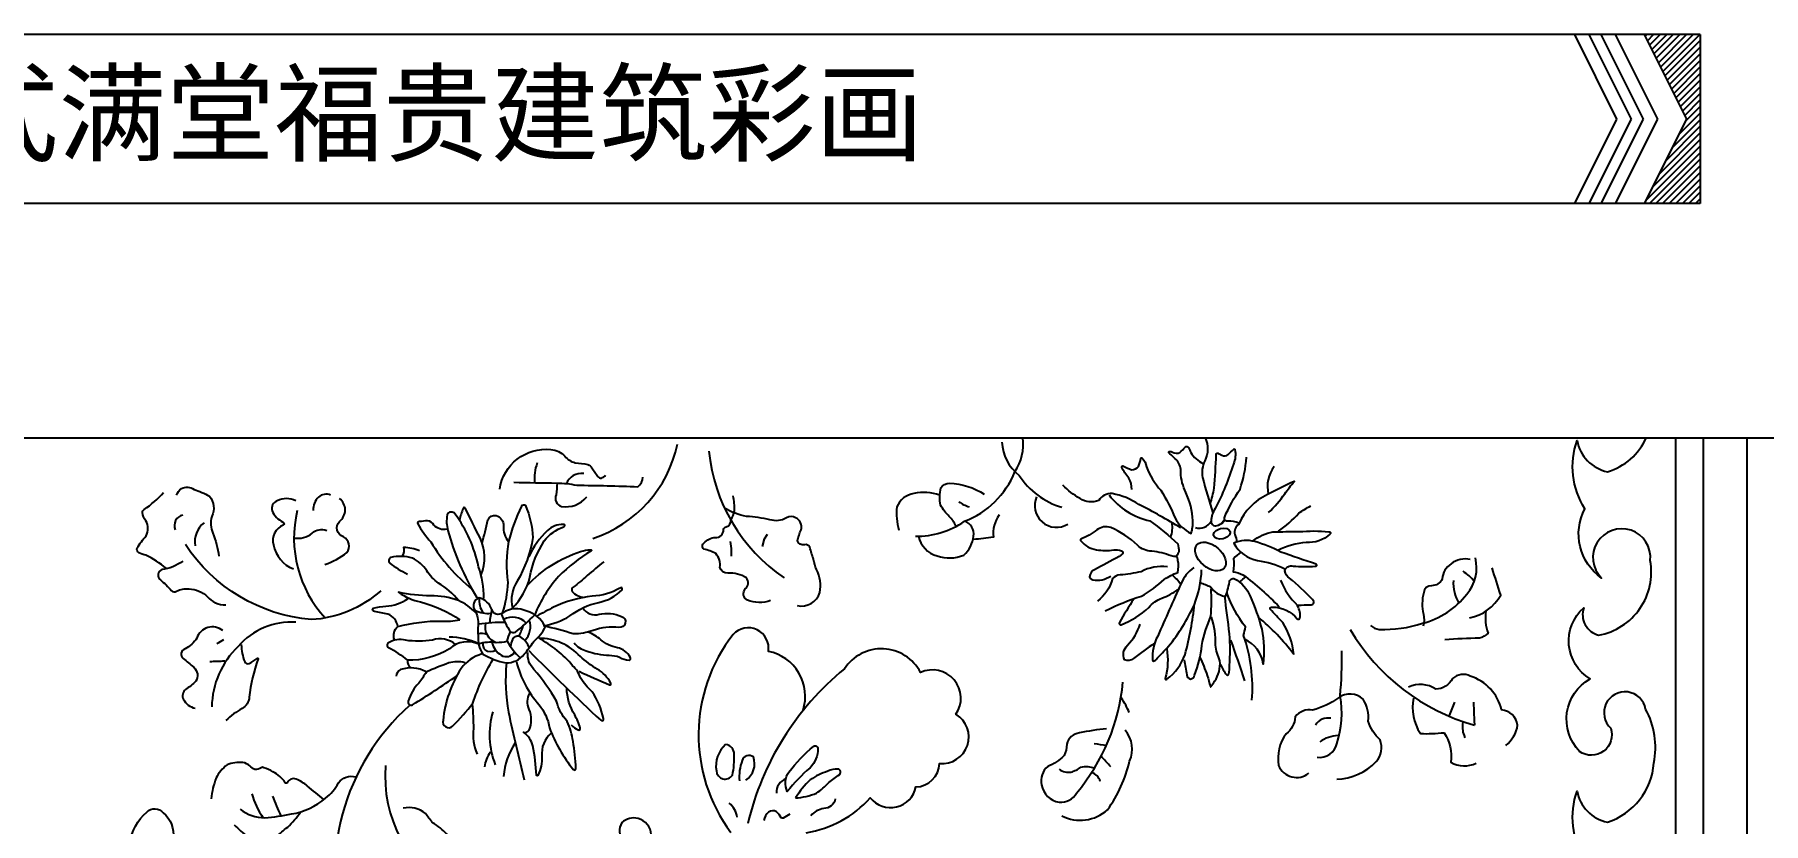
# Model space of a CAD drawing. Extents: x -66030 to 95157, y -13132 to 45879.
# Drawn here: x -59310 to -58642, y 3035 to 3340 of the extents above; entities that cross this region are included whole.
import ezdxf

# ---------------------------------------------------------------- set-up
doc = ezdxf.new("R2010")
doc.units = 0
doc.header["$LTSCALE"] = 100
doc.header["$MEASUREMENT"] = 0
for name, color, linetype in [('3', 11, 'CONTINUOUS'), ('4', 121, 'CONTINUOUS'), ('BH', 21, 'CONTINUOUS'), ('TEXT', 105, 'CONTINUOUS')]:
    doc.layers.add(name, color=color, linetype=linetype)
doc.styles.add('HZ', font='simhei.ttf')

# ---------------------------------------------------------------- blocks, each defined once
blk = doc.blocks.new('A$C39D27A13')
at = {"layer": '3'}
for p, q in [((1751.18, 0), (1751.18, 450)), ((1761.81, 0), (1761.81, 450)), ((1778.7, 0), (1778.7, 450)), ((1663.76, 342.79), (1665.86, 347.93))]:
    blk.add_line(p, q, dxfattribs=at)
for points in [[(1457.7, 412.02, 0.154412), (1476.63, 417.76, 0.204366), (1496.12, 436.88, 0.182331), (1499.15, 450, 0.182332)], [(1491.08, 448.34, 0.215062), (1497.71, 435.46, 0.173906), (1514.2, 423.16, 0.173906)], [(1569.51, 450, -0.233202), (1569.35, 441.06, 0.156323), (1568.5, 434.69, 0.011006), (1572.47, 421.05, 0.011006)], [(1742.71, 324.46, 0.173904), (1739.51, 345.31, 1.389298), (1726.05, 337.92, -0.73149), (1713.99, 328.97, -0.491505), (1718.08, 356.94, -0.504606), (1715.6, 384.36, 0.435755), (1721.36, 373.83, 0.415023), (1741.29, 402.59, 1.600816), (1722.52, 395.88, -0.380556), (1716.11, 422.62, -0.232427), (1713.07, 448.95, 0.303494), (1724.77, 436.9, 0.21916), (1739.77, 450, 0.21916)], [(1297.28, 430.13, -0.406924), (1317.05, 445.43, -0.194537), (1322.43, 442.89, 0.167146), (1326.4, 440.39, -0.02546), (1331.32, 439.66, -0.160398), (1332.81, 438.46, 0.020986), (1335.18, 435.05, 0.279298), (1336.53, 434.41, 0.15767), (1338.1, 435.59, 0.15767)], [(1541.19, 430.08, 0.14378), (1540.02, 434.47, -0.046905), (1537.33, 438.56, -0.680785), (1538, 439.08, 0.029822), (1541.15, 437.69, 0.276894), (1543.77, 438.98, 0.047075), (1544.69, 442.07, -0.589989), (1545.27, 442.13, -0.143721), (1546.88, 438.77, 0.093579), (1552.43, 429.73, -0.044849), (1557.92, 418.96, 0.156552), (1564.11, 413.1, 0.090602), (1564.78, 418.02, 0.091178), (1562.09, 428.91, -0.10432), (1560.12, 436.57, 0.169734), (1558.81, 441.13, 0.001577), (1555.54, 444.19, -0.754358), (1555.87, 444.75, -0.088117), (1556.95, 444.51, 0.234432), (1559.76, 444.29, 0.064024), (1561.8, 446.42, -0.504768), (1563.14, 446.2, -0.00405), (1564, 444.32, 0.149089), (1568.7, 440.05)], [(1571.43, 424.51, 0.048541), (1572.96, 430.51, 0.013378), (1573.77, 443.49, -0.455075), (1574.41, 444.05, 0.000093), (1576.01, 443.27, 0.323736), (1578.38, 443.59, -0.023089), (1580.6, 445.64, -0.523178), (1581, 445.47, -0.14953), (1580.46, 439.87, -0.040635), (1573.4, 422.65, 0.154891), (1571.8, 417.78, 0.154891)], [(1582.5, 417.08, 0.105765), (1578.39, 417.84, -0.671534), (1577.06, 419.44, -0.049048), (1582.99, 430.22, 0.0678), (1585.42, 442.47)], [(1302.75, 432.86, 0.004471), (1319.39, 432.53, -0.056266), (1326.97, 431.69, -0.00805), (1350.6, 431.1, 0.233286), (1352.55, 434.81, 0.233286)], [(1168.54, 399.64, 0.063733), (1160.75, 404.68, -0.029656), (1157.95, 405.61, -0.347048), (1157.35, 407.48, -0.036245), (1160.77, 412.12, 0.267082), (1160.71, 417.94, -0.120777), (1159.38, 421.2, -0.216427), (1160.06, 422.32, 0.055837), (1167.55, 428.87)], [(1172.51, 427.88, -0.110104), (1174.45, 430.41, -0.262369), (1179.29, 430.08, -0.047734), (1185.25, 427.48, -0.296486), (1186.14, 419.63, 0.170287), (1186.53, 413.19, -0.060229), (1188.87, 404.34)], [(1232, 427.88, 0.271293), (1227.29, 427.13, 0.214747), (1225.31, 421.93, 0.214747)], [(1319.39, 432.53, -0.046966), (1319.02, 428.03, 0.441348), (1321.13, 423.5, 0.26614), (1330.87, 427.2, 0.26614)], [(1401.78, 387.19, -0.181872), (1392.86, 387.35, -0.484455), (1392.05, 391.66, 0.40245), (1392.51, 395.92, 0.155123), (1385.35, 397.8, -0.361816), (1382.28, 399.97, 0.225622), (1380.65, 405.3, 0.066123), (1376.08, 407.06, -0.52069), (1376.14, 409.42, -0.192312), (1380.49, 411.54, 0.463421), (1383.62, 414.57, -0.293354), (1384.72, 415.61, 0.37982), (1386.47, 418.42, 0.105119), (1387.84, 421.86, 0.069133), (1387.32, 427.59, 0.069133)], [(1467.08, 427.85, 0.149046), (1457.11, 428.47, 0.268033), (1450.51, 423.29, 0.085109), (1451.24, 414.37)], [(1473.27, 416.01, 0.123773), (1470.77, 419.58, -0.059271), (1467.37, 423.94, -0.101153), (1467.52, 430.67, -0.274217), (1470.93, 432.46, -0.135126), (1484.29, 428.24)], [(1560.07, 415.25, 0.019352), (1543.93, 424.27, 0.102861), (1533.63, 428.46, 0.263553), (1528.45, 425.81, -0.247119), (1521.23, 426.57, -0.074106), (1514.57, 431.75)], [(1532.42, 427.92, 0.178281), (1548.2, 417.95, -0.029472), (1558.99, 409.05, -0.072497), (1559.3, 406.08, -0.142845), (1558.44, 404.37, -0.186276), (1556.43, 404.43, 0.064), (1548.95, 406.18, -0.17695), (1543.37, 408.53, 0.089), (1533.14, 415.37, 0.251741), (1527.75, 414.44, -0.050449), (1521.55, 410.82, 0.403795), (1521.37, 410.56, 0.084451), (1521.6, 410.26, 0.200739), (1527.58, 406.81, 0.075168), (1534.25, 406.7, -0.160249), (1537.18, 406.43, -0.566885), (1537.61, 405.21, -0.108061), (1536.31, 404.2, 0.004858), (1526.81, 399.08, 0.284954), (1524.93, 396.37, 0.262455), (1526.17, 395.21, 0.199561), (1533.1, 396.65, 0.233118)], [(1593.98, 421.16, 0.045211), (1600.26, 428.38, -0.046061), (1603.98, 433.11, 0.520608), (1603.93, 433.19, 0.013395), (1593.53, 428.05, 0.18171), (1582.48, 416.71, 0.281886), (1580.97, 412.64, -0.126724), (1581.72, 409.76)], [(1218.62, 425.65, 0.227369), (1211.37, 425.73, 0.383286), (1209.41, 421.81, 0.167541), (1213.55, 417.47, -0.639534), (1213.75, 416.22, 0.408717), (1210.03, 408.67, 0.262069), (1217.63, 399.39, 0.262069)], [(1229.77, 401.12, 0.098242), (1238.3, 405.74, 0.457542), (1236.99, 411.79, -0.558422), (1235.44, 417.72, 0.486486), (1235.44, 426.62)], [(1289.1, 400.25, 0.108658), (1280, 420.66, 0.598047), (1277.03, 420.27, 0.119502), (1277.27, 414.24, 0.070107), (1288.39, 388.36, 0.070107)], [(1290.12, 397.09, 0.209212), (1289.67, 411.43, 0.000794), (1283.95, 422.8, 0.75097), (1283.14, 422.77, 0.033485), (1281.69, 418.23, 0.033485)], [(1298.4, 382.38, 0.059472), (1300.56, 394.18, -0.083659), (1300.84, 409.95, -0.048126), (1305.75, 423.63, -0.595075), (1307.18, 423.87, -0.096918), (1310.04, 411.47, -0.095331), (1304.01, 394.68, 0.20877), (1302.21, 384.26, 0.20877)], [(1412.13, 385.23, 0.378808), (1420.86, 390.27, 0.156713), (1419.57, 399.16, -0.048315), (1418.36, 403.02, 0.005204), (1416.94, 407.73, 0.349163), (1414.88, 408.74, -0.398195), (1412.19, 410.26, -0.04736), (1413.58, 414.47, 0.361762), (1411.46, 419.17, 0.274262), (1407.97, 419.09, -0.219805), (1401.55, 418.39, 0.033957), (1392.51, 419.68, -0.101875), (1384.01, 422.9, -0.101875)], [(1597.83, 413.9, 0.055381), (1605.65, 420.91, -0.022226), (1610.25, 423.7)], [(1217.87, 411.28, 0.199017), (1224.88, 413.14, -0.299826), (1230.52, 414.25)], [(1276.95, 414.68, -0.258867), (1271.87, 416.3, 0.252706), (1269.35, 417.93, 0.023668), (1266.26, 417.66, 0.580247), (1265.61, 416.8, 0.049527), (1270.69, 409.81, 0.087785), (1286.48, 391.64, 0.087785)], [(1290.44, 409.28, 0.014051), (1292.69, 418.28, -0.332864), (1295.89, 420.04, -0.343134), (1298.73, 416.03, 0.215403), (1300.7, 409.93, 0.215403)], [(1302.21, 384.26, 0.129715), (1308.95, 396.23, -0.100606), (1314.48, 410.19, -0.153106), (1322.07, 415.61, 0.854243), (1321.81, 416.59, 0.194327), (1315.71, 414.2, 0.095965), (1308.47, 404.11)], [(1458.83, 411.97, 0.269882), (1466.06, 404.41, 0.179709), (1476.39, 404.72, 0.173679), (1480.18, 412.06, 0.371535), (1476.63, 417.76, 0.371535)], [(1489.96, 420.23, 0.181933), (1487.81, 411.63, -0.028468), (1480.04, 410.77)], [(1587.85, 410.13, -0.124021), (1595.69, 413.7, -0.006382), (1605.71, 413.79, -0.043695), (1617.31, 413.76, -0.683185), (1617.69, 412.79, -0.195079), (1608.47, 409.54, 0.104905), (1597.6, 406.51, 0.104905)], [(1251.34, 390.97, -0.170422), (1224.57, 379.82, -0.230376), (1175.98, 408.8)], [(1259.67, 404.21, 0.19271), (1260.32, 407.77, -0.101196), (1266.37, 406.48)], [(1603.72, 366.41, 0.120082), (1599.45, 378.68, -0.009979), (1594.61, 383.9, -0.522487), (1595.38, 384.67, -0.218785), (1605.07, 380.11, 0.607009), (1606.05, 380.37, 0.176868), (1605.21, 385.09, -0.574305), (1605.38, 385.37, -0.023229), (1610.13, 385.58, 0.236675), (1611.29, 386.04, 0.359359), (1610.95, 387.59, 0.026869), (1602.07, 395.85, -0.236715), (1600.29, 398.6, -0.431626), (1603.46, 400.49, 0.043042), (1611.97, 400.41, 0.303662), (1612.57, 400.74, 0.389284), (1612.32, 401.26, -0.010623), (1598.78, 405.92, 0.048604), (1588.72, 409.93, 0.171764), (1580.57, 409.32, 0.223344), (1589.74, 402.61, -0.082907), (1600.26, 399.48)], [(1174.99, 402.36, -0.123188), (1166.84, 399.13, 0.604885), (1166.36, 395.2, -0.030213), (1170.54, 391.05, 0.403702), (1172.55, 390.78, -0.150237), (1177.39, 391.69, -0.185457), (1184.43, 388.73, 0.230789), (1191.6, 385.52, 0.230789)], [(1281.37, 387.17, 0.086772), (1273.64, 393.93, -0.097735), (1269.1, 398.71, 0.152572), (1263.56, 403.52, 0.131106), (1255.27, 403.79, 0.539376), (1254.86, 401.6, 0.048518), (1261.62, 397.42, 0.088678)], [(1307.89, 392.98, -0.128552), (1328.49, 406.08, -0.099144), (1332.44, 406.79, -0.772322), (1332.55, 406.41, 0.052871), (1319.98, 396.49, 0.083042), (1310.78, 381.73)], [(1337.4, 402.16, -0.00386), (1330.99, 396.87, -0.031555), (1325.67, 392.36, 0.414003), (1325.22, 390.74, 0.200407), (1329.84, 388.36, 0.148422)], [(1530.94, 383.18, -0.044309), (1544.96, 388.88, 0.060054), (1553.71, 395.37, -0.055814), (1558.99, 398, 0.088478), (1559.04, 402.61, 0.079437), (1558.44, 404.37, 0.079437)], [(1583.28, 405.86, 0.044261), (1580.5, 403.34, -0.051096), (1580.3, 398.27, -0.06785), (1584.1, 397.11, -0.04204), (1598.1, 384.79)], [(1633.35, 377.59, 0.179901), (1636.68, 376.05, 0.087438), (1653.36, 378.4, 0.171514), (1670.45, 389.69, 0.2478), (1673.8, 403.66, 0.2478)], [(1671.84, 403.01, 0.235661), (1664.48, 401.37, 0.237944), (1661, 395.56, -0.298742), (1656.89, 392.91, 0.392258), (1653.91, 390.25, 0.135829), (1653.81, 381.87, -0.10565), (1653.7, 377.35)], [(1554.94, 400.16, 0.152482), (1544.78, 398.33, -0.046542), (1536.68, 397.1, 0.181122), (1533.76, 395.67, -0.172531), (1527.97, 386.95)], [(1565.16, 399.9, 0.14384), (1560.2, 393.77, 0.002776), (1551.22, 373.44, 0.145086), (1549.19, 364.14, 0.298416), (1549.55, 363.8, 0.124169), (1550.55, 364.43, 0.009842), (1555.43, 369.56, 0.060261), (1565.36, 385.65, 0.0849), (1568.16, 399.08, 0.0849)], [(1577.17, 388.27, 0.053231), (1578.87, 394.29, -0.451243), (1580.86, 395.6, -0.179118), (1586.85, 388.85, -0.036318), (1591.41, 376.12, -0.076897), (1591.9, 362.69, 0.261264), (1584.71, 372.28)], [(1671.51, 380.52, 0.228068), (1683.58, 389.32, -0.003692), (1680.32, 399.75)], [(1257.95, 377.14, 0.268771), (1254.09, 381.97, -0.001545), (1248.96, 382.91, -0.587411), (1248.41, 384.3, -0.046799), (1253.37, 384.97, 0.120484), (1261.95, 387.93)], [(1288.02, 382.42, 0.108771), (1281.37, 387.17, 0.095922), (1270.58, 389, -0.051532), (1258.26, 390.36, 0.107908), (1266.72, 386.66, -0.085725), (1281.91, 379.73)], [(1314.62, 377.5, 0.208872), (1307.8, 383.03, 0.276363), (1298.39, 382.38, -0.524355), (1294.21, 383.73, 0.270983), (1289.31, 388.18, 0.516289), (1287.7, 383.42, -0.143302), (1288.96, 377.59, 0.058226), (1288.94, 373.66, 0.160935), (1290.71, 366.53, 0.083152), (1299.61, 363.13, 0.22726), (1306.77, 366.44, 0.003944), (1310.42, 371.35, 0.100871), (1314.98, 377.17)], [(1329.33, 384.32, 0.34115), (1335.63, 381.91, -0.153044), (1344.26, 381.08, -0.925424), (1343.28, 376.83, 0.107243), (1333.37, 375.69, -0.10829), (1325.65, 374.37, 0.01621), (1314.26, 377.38, 0.08676), (1324.35, 381.23, -0.109655), (1335.49, 386.49, 0.159702), (1344.47, 391.35, 0.910072), (1343.62, 392, -0.121803), (1333, 388.87, 0.083828), (1318.06, 384.6, 0.008419), (1311.56, 381.17)], [(1541.94, 387.76, 0.008674), (1536.4, 378.74, 0.696605), (1537.07, 377.82, 0.101771), (1547.76, 384.5, -0.133729), (1552.85, 388.15, 0.089718), (1558.99, 391.53, 0.089718)], [(1561.42, 364.31, -0.020752), (1562.43, 358.52, 0.319891), (1563.88, 356.82, 0.263965), (1565.46, 358.41, 0.063175), (1568.24, 369.88, -0.051181), (1571.71, 381.1, 0.034741), (1571.79, 391.73, 0.034741)], [(1575.44, 362.56, 0.090619), (1577.93, 358.51, 0.604718), (1578.62, 358.83, 0.064124), (1578.9, 362.09, 0.038264), (1578.94, 374.32, 0.005447), (1577.06, 388.84)], [(1587.58, 348.68, 0.104195), (1584.34, 373.74, 0.006526), (1585.13, 377, -0.087471), (1577.93, 390.3)], [(1289.13, 370.48, -0.124687), (1295.96, 371.04, 0.053968), (1300.15, 371.47, -0.089079), (1301.45, 375.08, 0.114356), (1303.33, 374.94, 0.034771), (1310.78, 381.73, 0.034771)], [(1554.67, 368.62, -0.117155), (1554.08, 357.13, 0.305045), (1554.17, 356.76, 0.2341), (1554.72, 356.85, 0.152316), (1561.76, 366.42, 0.038249), (1565.47, 385.9, 0.038249)], [(1567.49, 365.39, -0.011796), (1570.35, 358.32, 0.006265), (1571.54, 353.98, 0.483577), (1571.81, 354.02, -0.003866), (1573.15, 356.01, 0.176316), (1575.2, 363.93, -0.067045), (1573.5, 370.02, 0.090098), (1571.94, 380.75, 0.090098)], [(1677.85, 383.06, 0.124251), (1678.69, 374.65, -0.167411), (1675.43, 372.7, 0.011213), (1662.05, 372.04, 0.011213)], [(1190.36, 375.61, 0.524527), (1180.4, 372.73, -0.130887), (1175.84, 368.57, 0.580981), (1175.11, 364.83, -0.019842), (1179.23, 361.43, -0.369593), (1179.97, 356.01, -0.057344), (1176.03, 352.88, 0.344005), (1175.19, 349.05, 0.208343), (1179.7, 345.63)], [(1218.62, 378.83, 0.234389), (1196.33, 369.46, 0.198759), (1186.14, 346.13, 0.198759)], [(1256.65, 372.17, -0.329333), (1257.95, 377.14, -0.066461), (1274.57, 379.29, 0.062214), (1281.91, 379.73, 0.062214)], [(1325.96, 370.88, 0.186537), (1330.7, 367.82, 0.083732), (1339.57, 366.06, -0.096977), (1343.55, 365.33, 0.125289), (1347.18, 364.14, 0.558691), (1347.67, 365.28, 0.234222), (1342.67, 368.93, -0.120426), (1336.27, 372.05, 0.083401), (1331.45, 375.03, 0.083401)], [(1414.33, 344.86, 0.44894), (1400.95, 367.55, 0.74842), (1387.32, 374.07, 0.336972), (1386.43, 297.72)], [(1550.03, 370.74, 0.009291), (1541.85, 364.84, -0.283163), (1538.34, 364.27, -0.310544), (1539.57, 369.97, 0.122318), (1544.42, 378.06, 0.122318)], [(1197.55, 370.16, 0.085514), (1198.86, 363.56, 0.359781), (1200.56, 362.87, 0.070377), (1203.64, 364.83, -0.745165), (1204.08, 364.63, 0.06464), (1200.63, 349.86, -0.252453), (1197.86, 345.55, 0.064622), (1191.6, 340.93, 0.064622)], [(1280.27, 370.23, 0.257923), (1271.28, 371.95, -0.072934), (1260.96, 371.85, 0.213979), (1254.31, 370.84, 0.650456), (1254.41, 369.04, -0.053893), (1261.62, 364.19)], [(1289.15, 370.37, 0.301678), (1277.92, 368.61, -0.153242), (1261.62, 364.19, 0.25145), (1263, 361.18)], [(1290.81, 370.83, 0.213044), (1291.62, 368.15, 0.273595), (1295.71, 367.98)], [(1294.22, 371.11, 0.206986), (1297.84, 366.12, 0.412897), (1303.04, 367.27)], [(1308.71, 368.99, 0.159407), (1305.36, 373.06, 0.446228), (1302.18, 372.19, 0.091505), (1301.42, 369.45, 0.091505)], [(1303.72, 363.54, 0.122458), (1312.45, 346.99, -0.125915), (1316.49, 338.03, 0.077656), (1325.67, 322, 0.831071), (1326.63, 322.39, 0.03959), (1325.57, 332.8, 0.075205), (1323.32, 340.54, -0.127281), (1319.23, 348.3, 0.043009), (1310.48, 360.62, -0.224251), (1308.13, 367.15)], [(1308.47, 367.86, 0.008252), (1336.27, 340.97, 0.755806), (1337.32, 341.64, 0.102484), (1332.89, 352.02, -0.071802), (1328.45, 357.3, 0.132547), (1325.41, 362.04, 0.097838), (1312.35, 372.61)], [(1327.9, 359.88, 0.001608), (1339.63, 354.66, 0.645759), (1340.14, 355.31, 0.141414), (1334.91, 360.71, -0.049709), (1328.39, 365.6, 0.208987), (1312.35, 372.61)], [(1415.56, 297.6, 0.17459), (1440.28, 311.08, 0.636867), (1457.89, 315.23, 0.390474), (1467.01, 324.35, 0.803473), (1473.35, 343.28, 0.761374), (1459.64, 359.41, 0.576519), (1430.28, 360.8, 0.164434), (1393.02, 301.18, 0.164955)], [(1612.8, 326.74, 0.395921), (1620.3, 331.95, 0.133361), (1621.59, 350.39, 0.029047), (1622.26, 367.81)], [(1268.96, 359.66, 0.208756), (1259.03, 360.52, 0.272186), (1257.35, 357.98)], [(1283.75, 363.18, 0.138859), (1277.59, 363.11, 0.008709), (1268.96, 359.66, -0.031574), (1266, 355.26, 0.125834), (1262, 348.38, 0.742925), (1263.65, 346.98, 0.014419), (1280.72, 358.15, 0.014419)], [(1275.42, 340.93, 0.747109), (1279.1, 338.67, 0.028228), (1286.91, 347.62, -0.056213), (1294.76, 364.57)], [(1290.33, 366.56, 0.165026), (1282.39, 361, 0.117669), (1275.42, 340.93, 0.091589)], [(1299.89, 363.1, 0.069196), (1300.65, 344.06, 0.010301), (1306.74, 318.02)], [(1685.54, 331.3, 0.188757), (1690.11, 339.12, 0.354039), (1683.91, 344.99, 0.262399), (1671.84, 358.03, 0.316503), (1664.99, 357.05, -0.267276), (1658.53, 352.95, 0.269281), (1648.03, 353.79, 0.284287)], [(1286.65, 347.16, -0.020483), (1287.12, 337.83, 0.139602), (1288.6, 327.95, 0.139602)], [(1317.13, 336.05, 0.24838), (1313.57, 327.08, -0.115748), (1311.98, 319.64, -0.43521), (1311.43, 319.72, 0.038672), (1310.06, 331.13, 0.168736), (1306.48, 336.34, 0.321045), (1308.61, 337.18, 0.212495), (1308.63, 345.19, -0.239221), (1308.9, 351.46)], [(1324.88, 339.16, 0.062052), (1327.51, 337.23, 0.619242), (1328.35, 337.96, 0.039005), (1326.22, 343.11, -0.140584), (1323.15, 353.3)], [(1620.3, 318.26, 0.196872), (1635.58, 325.05, 0.275894), (1637.05, 333.42, -0.135162), (1632.42, 340.64, 0.174267), (1630.51, 349.1, 0.347968), (1621, 349.7, -0.090278), (1611, 344.88, 0.286654), (1604.24, 342.29, -0.224853), (1600.77, 335.79, 0.207736), (1597.89, 323.53, 0.498367), (1609.54, 320.54)], [(1649.98, 349.55, 0.205095), (1652.59, 335.86, 0.038378), (1661.73, 336.19, -0.176293), (1664.34, 324.78, 0.248202), (1674.12, 324.45)], [(1531.5, 337.72, 0.028782), (1521.01, 336.07, 0.342876), (1516.15, 331.77, -0.104056), (1515.07, 327.33, -0.098292), (1508.76, 323.16, 0.273047), (1506.4, 316.01, 0.319574), (1513.19, 309.36, 0.299804), (1519.87, 312.9)], [(1514.21, 304.04, 0.306683), (1531.84, 306.44, 0.099235), (1540.37, 325.2, 0.29412), (1538.62, 337.14)], [(1392.29, 317.82, 0.337089), (1395.18, 326.81, 0.546264), (1390.86, 325.46, 0.117798), (1389.79, 317.55, 0.117798)], [(1229.45, 310.36, 0.005382), (1223.02, 315.62, 0.083433), (1218.75, 318.25, 0.389722), (1215.21, 316.9, -0.701858), (1214.5, 316.89, 0.13655), (1209.73, 321.13, 0.030989), (1206.25, 322.69, 0.298821), (1205.27, 322.67, -0.161328), (1202.77, 322.03, -0.118671), (1200.87, 323.37, 0.133538), (1198.16, 324.69, 0.12527), (1192.04, 323.74, 0.125566), (1187.82, 318.71, 0.070788), (1185.97, 310.61)], [(1513.19, 322.05, 0.173842), (1517.76, 320.93, 0.061411), (1521.59, 322.87, -0.171343), (1526.76, 322.5)], [(1742.71, 189.18, 0.173904), (1739.51, 210.03, 1.389298), (1726.05, 202.64, -0.73149), (1713.99, 193.7, -0.491505), (1718.08, 221.67, -0.504606), (1715.6, 249.08, 0.435755), (1721.36, 238.56, 0.415023), (1741.29, 267.31, 1.600816), (1722.52, 260.61, -0.380556), (1716.11, 287.34, -0.232427), (1713.07, 313.67, 0.303494), (1724.77, 301.63, 0.302967), (1742.71, 324.46, 0.332582)], [(1197.16, 306.7, 0.183814), (1206.65, 303.38, 0.036851), (1216.92, 304.82, 0.135384), (1230.07, 310.93, 0.11273), (1235.03, 316.84, -0.309263), (1241.75, 319.16)], [(1278.62, 274.1, 0.242841), (1282.81, 281.54, 0.305966), (1278.6, 286.77, -0.576165), (1277.49, 290.6, 0.34629), (1276.81, 297.08, 0.063343), (1271.37, 301.46, -0.014893), (1268.64, 304.98, 0.226622), (1259.98, 307.07)], [(1426.76, 310.62, -0.359854), (1422.35, 306.96, 0.174136), (1417.32, 304.15, 0.174136)], [(1154.55, 293.51, -0.18776), (1161.1, 305.53, -0.448534), (1167.38, 305.31, -0.261054), (1171.23, 295.34, 0.073887), (1170.14, 290.05, 0.632612), (1170.73, 289.97, -0.147667), (1173.98, 292.06, -0.417076), (1177.54, 289.31, -0.086449), (1168.64, 266.43)], [(1194.77, 300.68, 0.049404), (1200.19, 295.99, 0.174428), (1207, 293.45, 0.154601), (1211.1, 295.78, -0.062041), (1215.44, 299.73, 0.057931), (1220.41, 305.58)], [(1355.77, 296.87, 0.313292), (1350.69, 303.12, 0.242628), (1344.43, 301.52, 0.3259), (1344.96, 294.43, 0.119046), (1353.61, 290.39, 0.12118)], [(1409.22, 304.69, 0.008603), (1406.71, 303.25, -0.341339), (1405.89, 303.38, 0.097429), (1404.06, 305.69, 0.305123), (1401, 305.48, 0.201105), (1399.23, 302.26)]]:
    blk.add_lwpolyline(points, format="xyb", dxfattribs=at)
for points in [[(1575.71, 416.87), (1577.05, 418.37)], [(1386.15, 410.02), (1386.54, 407.29), (1386.54, 404.36)], [(1398.65, 408.07), (1399.43, 411), (1400.6, 412.76)], [(1673.14, 347.92), (1673.14, 346.62), (1673.15, 345.59), (1673.16, 344.71), (1673.18, 343.89), (1673.22, 343.02), (1673.28, 342.01), (1673.36, 340.74), (1673.47, 339.12)], [(1669.88, 334.23), (1669.56, 335.1), (1669.32, 335.8), (1669.15, 336.4), (1669.04, 336.97), (1668.99, 337.6), (1668.97, 338.34), (1669, 339.28), (1669.04, 340.5)]]:
    blk.add_lwpolyline(points, dxfattribs=at)
for points in [[(1384.47, 331.68, 0.256385), (1380.88, 321.41, 0.71526), (1387.08, 319.79, 0.060799), (1387.79, 327.79, 0.367913)], [(1408.9, 320.99, -0.057005), (1418.46, 331.02, -0.523197), (1420.09, 330.02, -0.19906), (1417.05, 322.69, 0.047146), (1408.27, 313.46, -0.268347)], [(1411.38, 311.02, 0.0767), (1419.59, 312.84, 0.042589), (1424.24, 316.92, 0.011761), (1428.47, 320.11, 0.62959), (1427.78, 322.16, 0.138429), (1423.9, 321.31, 0.065514), (1417.13, 318.05, 0.059425), (1411.38, 311.02, 0.059425)]]:
    blk.add_lwpolyline(points, format="xyb", close=True, dxfattribs=at)
for centre, radius, start, end in [((1317.78, 457.97), 49.26, 288.25753, 347.81831), ((1444.37, 451.21), 66.67, 185.45486, 235.95405), ((1326.46, 434.52), 15.81, 158.64322, 186.73495), ((1328.79, 430.05), 6.2, 81.55896, 159.14733), ((1606.84, 431.16), 13.27, 144.11076, 192.69967), ((1512.12, 423.84), 8.39, 155.90579, 301.87166), ((1263.52, 411.36), 45.65, 166.61634, 222.61213), ((1482.02, 435.6), 12.76, 233.64757, 253.62372), ((1175.96, 416.07), 4.24, 103.21869, 201.64214), ((1188.82, 409.89), 9.26, 127.62122, 189.85012), ((1545.85, 415.26), 11.03, 340.24376, 10.50722), ((1567.31, 420.21), 5.1, 252.71476, 331.59115), ((1573.58, 417.78), 1.78, 178.64276, 305.31141), ((1573.29, 420.38), 4.27, 287.97608, 331.83585), ((1255.45, 388.19), 35.74, 359.9121, 19.71922), ((1546.61, 384.63), 16.06, 33.31917, 50.82897), ((1553.93, 355.59), 40.8, 64.17185, 70.34732), ((1537.7, 444.6), 67.59, 312.02985, 314.49105), ((1624.71, 405.42), 28.07, 201.71506, 225.70277), ((1679.84, 393.85), 14.56, 176.01218, 211.56987), ((1659.42, 383.12), 18.11, 39.08024, 57.92174), ((1298.17, 387.48), 8.89, 175.48273, 213.91963), ((1578.97, 397.64), 9.01, 216.24075, 257.72767), ((1292.73, 393.46), 11.23, 243.38317, 275.88944), ((1325.54, 375.92), 32.29, 165.99698, 175.32725), ((1338.42, 398.95), 44.01, 202.60362, 212.85099), ((1302.32, 373.96), 6.83, 41.23056, 120.49344), ((1536.52, 316.09), 83.95, 36.8289, 50.46521), ((1290.06, 367.78), 6.69, 70.0705, 100.2242), ((1297.57, 328.41), 50.32, 87.96028, 99.68256), ((1297.9, 377.02), 6.29, 167.25148, 252.03111), ((1287.23, 383.46), 20.08, 329.82583, 342.40581), ((1301.5, 377.09), 7.62, 315.62927, 19.71496), ((1695.15, 416.98), 80.82, 210.50364, 254.43633), ((1178.51, 391.32), 22.81, 294.87734, 302.76141), ((1278.17, 348.22), 24.8, 63.78901, 90.95942), ((1323.63, 384.83), 27.02, 209.64424, 226.99239), ((845.41, 109.8), 779.45, 18.43038, 19.64604), ((1185.91, 425.96), 62.24, 269.5268, 274.847), ((1460.87, 362.72), 77.22, 319.82303, 354.79252), ((1514.22, 333.37), 28.09, 22.1294, 35.37975), ((1320.31, 281.96), 86.79, 131.78604, 197.64588), ((1325.28, 335.38), 31.92, 163.83607, 201.18172), ((1616.88, 336.39), 5.46, 77.9394, 149.95526), ((1621.11, 322.86), 12.19, 91.48283, 126.95313), ((1302.11, 321.95), 10.75, 141.68429, 174.50538), ((1325.93, 317.06), 27.27, 146.13009, 175.26431), ((1536.94, 382.89), 51.84, 258.6131, 263.88407), ((1419.67, 222.22), 151.77, 41.63867, 43.71761), ((1306.55, 319.77), 53.54, 175.98397, 238.5495), ((1524.06, 315.96), 5.18, 16.15977, 71.17817), ((1409.34, 313.34), 5.25, 107.70182, 185.64644), ((1226.09, 318.56), 25.16, 193.57389, 217.16079), ((1272.7, 333.69), 66.77, 199.20685, 206.2698), ((1380.34, 302.16), 8.75, 9.51629, 51.1089)]:
    blk.add_arc(centre, radius, start, end, dxfattribs=at)
for centre, major_axis, ratio in [((1575.95, 413.01), (-3.19, -0.77), 0.610355), ((1571.59, 404.18), (5.27, -4.5), 0.615953)]:
    blk.add_ellipse(centre, major_axis=major_axis, ratio=ratio, dxfattribs=at)
at = {"layer": '4'}
blk.add_lwpolyline([(2231.16, 0), (0, 0), (0, 450), (2231.16, 450)], close=True, dxfattribs=at)
blk = doc.blocks.new('A$C67C823C9')
at = {"layer": '3'}
for p, q in [((1101.22, 65.25), (0, 65.25)), ((1052.62, 65.25), (1068.94, 32.63)), ((1058.22, 65.25), (1052.62, 65.25)), ((1058.22, 65.25), (1074.54, 32.63)), ((1062.83, 65.25), (1079.15, 32.63)), ((1068.42, 65.25), (1062.83, 65.25)), ((1068.42, 65.25), (1084.75, 32.63)), ((1079.62, 65.25), (1095.94, 32.63)), ((1101.22, 65.25), (1079.62, 65.25)), ((1101.22, 65.25), (1101.22, 0)), ((1068.94, 32.63), (1052.62, 0)), ((1074.54, 32.63), (1058.22, 0)), ((1079.15, 32.63), (1062.83, 0)), ((1084.75, 32.63), (1068.42, 0)), ((1095.94, 32.63), (1079.62, 0)), ((1101.22, 0), (0, 0)), ((1058.22, 0), (1052.62, 0)), ((1068.42, 0), (1062.83, 0)), ((1101.22, 0), (1079.62, 0))]:
    blk.add_line(p, q, dxfattribs=at)
at = {"layer": 'BH'}
for p, q in [((1079.95, 64.58), (1080.63, 65.25)), ((1080.8, 62.88), (1083.17, 65.25)), ((1081.65, 61.19), (1085.72, 65.25)), ((1082.5, 59.49), (1088.26, 65.25)), ((1083.35, 57.79), (1090.81, 65.25)), ((1084.2, 56.1), (1093.35, 65.25)), ((1085.05, 54.4), (1095.9, 65.25)), ((1085.9, 52.7), (1098.44, 65.25)), ((1086.74, 51.01), (1100.99, 65.25)), ((1087.59, 49.31), (1101.22, 62.94)), ((1088.44, 47.61), (1101.22, 60.39)), ((1089.29, 45.92), (1101.22, 57.85)), ((1090.14, 44.22), (1101.22, 55.3)), ((1090.99, 42.52), (1101.22, 52.75)), ((1091.84, 40.83), (1101.22, 50.21)), ((1092.69, 39.13), (1101.22, 47.66)), ((1093.54, 37.43), (1101.22, 45.12)), ((1094.38, 35.74), (1101.22, 42.57)), ((1092.97, 26.68), (1101.22, 34.94)), ((1095.23, 34.04), (1101.22, 40.03)), ((1095.51, 31.77), (1101.22, 37.48)), ((1085.32, 11.4), (1101.22, 27.3)), ((1087.87, 16.49), (1101.22, 29.84)), ((1090.42, 21.59), (1101.22, 32.39)), ((1080.22, 1.21), (1101.22, 22.21)), ((1082.77, 6.3), (1101.22, 24.75)), ((1081.56, 0), (1101.22, 19.66)), ((1084.11, 0), (1101.22, 17.12)), ((1086.65, 0), (1101.22, 14.57)), ((1089.2, 0), (1101.22, 12.03)), ((1091.74, 0), (1101.22, 9.48)), ((1094.29, 0), (1101.22, 6.93)), ((1096.83, 0), (1101.22, 4.39)), ((1099.38, 0), (1101.22, 1.84))]:
    blk.add_line(p, q, dxfattribs=at)

msp = doc.modelspace()

# ---------------------------------------------------------------- block references
at = {"layer": '4'}
for name, p in [('A$C67C823C9', (-59767.99, 3274.61)), ('A$C39D27A13', (-60427.38, 2734.25))]:
    msp.add_blockref(name, p, dxfattribs=at)

# ---------------------------------------------------------------- texts
at = {"layer": 'TEXT', "insert": (-59509.14, 3307.72), "char_height": 30.6, "attachment_point": 4, "style": 'HZ'}
msp.add_mtext('太平天国式满堂福贵建筑彩画', dxfattribs=at)

doc.saveas('drawing.dxf')
